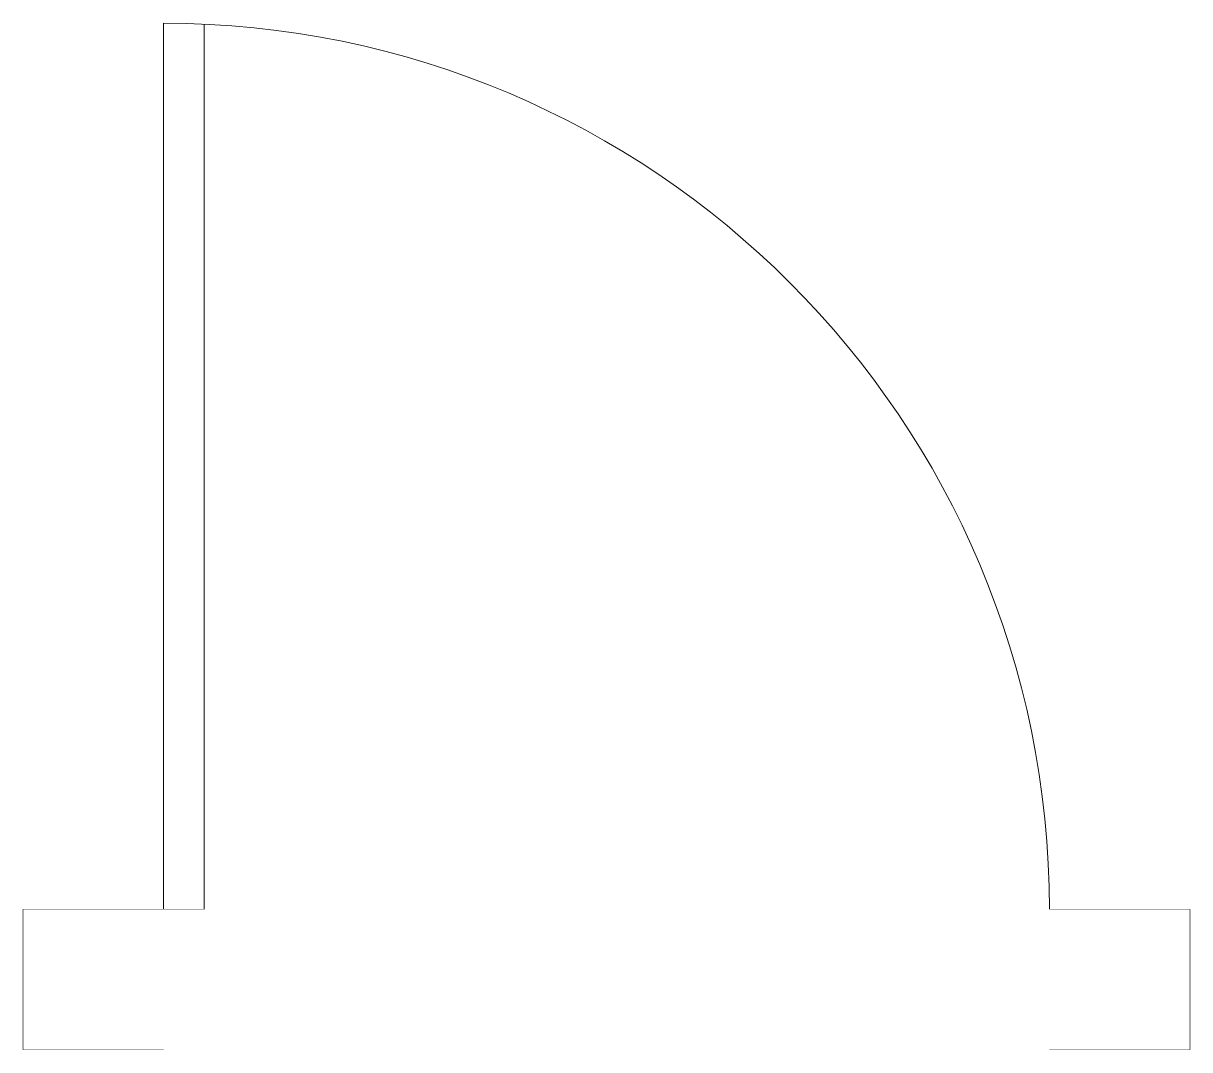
# Model space of a CAD drawing. Header units: inches. Extents: x 372.4 to 411.9, y 242.8 to 277.5.
import ezdxf

# ---------------------------------------------------------------- set-up
doc = ezdxf.new("R2010")
doc.units = ezdxf.units.IN
doc.header["$MEASUREMENT"] = 0
doc.layers.get('0').update_dxf_attribs({"lineweight": 9})
doc.layers.add('A102-2nd-floorplan-no-dimensions', color=7, linetype='Continuous', lineweight=9)
doc.layers.get('0').off()

# ---------------------------------------------------------------- blocks, each defined once
blk = doc.blocks.new('door-30w')
for p, q in [((291.37, 160.621), (291.37, 190.589)), ((292.75, 160.621), (292.75, 190.621)), ((291.37, 160.621), (292.75, 160.621))]:
    blk.add_line(p, q)
for points in [[(262.75, 155.871), (262.75, 160.621), (258, 160.621), (258, 155.871)], [(297.5, 155.871), (297.5, 160.621), (292.75, 160.621), (292.75, 155.871)]]:
    blk.add_lwpolyline(points, close=True)
blk.add_arc((292.75, 160.621), 30, 90, 180)
blk = doc.blocks.new('door-30w2')
blk.add_blockref('door-30w', (0, -43.101))
blk.add_wipeout([(258, 117.52), (297.5, 117.52), (297.5, 112.77), (258, 112.77)])

msp = doc.modelspace()

# ---------------------------------------------------------------- block references
at = {"layer": 'A102-2nd-floorplan-no-dimensions', "xscale": -1}
msp.add_blockref('door-30w2', (669.864, 129.994), dxfattribs=at)

doc.saveas('drawing.dxf')
